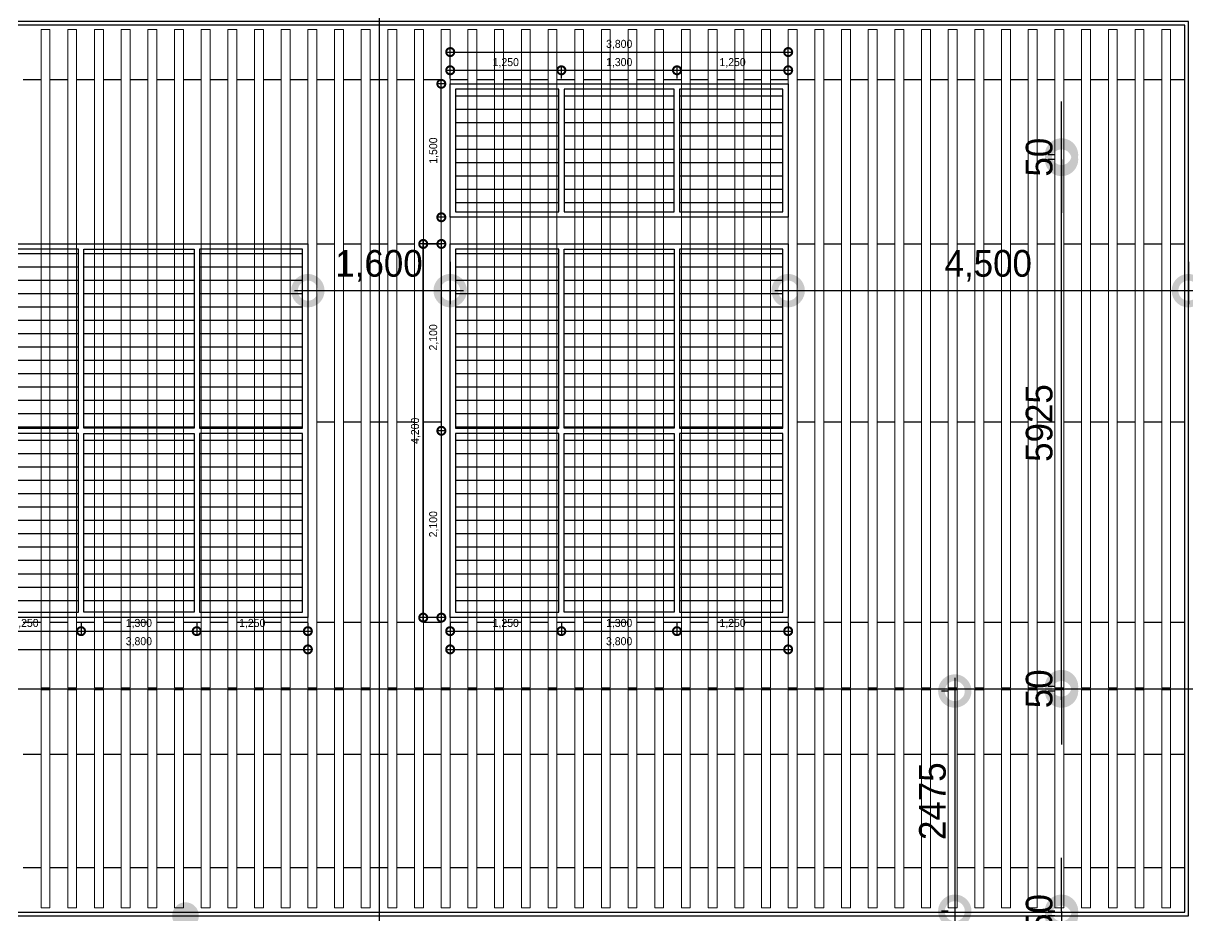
# Model space of a CAD drawing. Extents: x -430745 to 210250, y -41033 to 148500.
# Drawn here: x 98895 to 111988, y 43929 to 53959 of the extents above; entities that cross this region are included whole.
import ezdxf

# ---------------------------------------------------------------- set-up
doc = ezdxf.new("R2010")
doc.units = 0
doc.header["$LTSCALE"] = 250
doc.header["$MEASUREMENT"] = 0
doc.layers.get('0').update_dxf_attribs({"linetype": 'CONTINUOUS'})
doc.layers.get('Defpoints').update_dxf_attribs({"linetype": 'CONTINUOUS'})
for name, color, linetype in [('A-CEN', 1, 'CONTINUOUS'), ('A-DIM', 7, 'CONTINUOUS'), ('A-ELE-251', 251, 'CONTINUOUS'), ('A-ELE-252', 252, 'CONTINUOUS'), ('A-ELE-7', 7, 'CONTINUOUS'), ('A-ELE-8', 8, 'CONTINUOUS')]:
    doc.layers.add(name, color=color, linetype=linetype)
doc.layers.add('A-ELE-9', color=9, linetype='CONTINUOUS', lineweight=5)
doc.layers.add('NOPLOT', color=193, linetype='CONTINUOUS', plot=False)
doc.layers.add('NOPLOT-TEXT', color=41, linetype='CONTINUOUS', plot=False)
doc.styles.add('Gdim', font='')
doc.styles.get('Gdim').set_extended_font_data('Dotum')
doc.dimstyles.new('Gdim100', dxfattribs={"dimscale": 100, "dimtxt": 3, "dimasz": 6, "dimexe": 1.5, "dimexo": 2, "dimgap": 1, "dimtad": 1, "dimdec": 0, "dimzin": 0, "dimdsep": 46, "dimtxsty": 'Gdim', "dimblk": 'DOTSMALL', "dimcen": 1.5, "dimdle": 1.5, "dimclrd": 1, "dimclre": 1, "dimclrt": 256, "dimazin": 0, "dimtfac": 1, "dimtdec": 0, "dimtix": 1, "dimtmove": 2, "dimatfit": 3, "dimldrblk": 'DOTSMALL', "dimfxl": 1.5, "dimtolj": 1, "dimtzin": 0, "dimlwd": -1, "dimlwe": -1, "dimarcsym": 0})
doc.dimstyles.new('Gdim250', dxfattribs={"dimscale": 250, "dimtxt": 3, "dimasz": 6, "dimexe": 1.5, "dimexo": 2, "dimgap": 1, "dimtad": 1, "dimdec": 0, "dimzin": 0, "dimdsep": 46, "dimlunit": 6, "dimtxsty": 'Gdim', "dimblk": 'DOTSMALL', "dimblk1": 'DOTSMALL', "dimblk2": 'DOTSMALL', "dimsah": 1, "dimcen": 1.5, "dimdle": 1.5, "dimclrd": 1, "dimclre": 1, "dimclrt": 256, "dimazin": 0, "dimtfac": 1, "dimtdec": 0, "dimtix": 1, "dimtmove": 2, "dimatfit": 3, "dimldrblk": 'DOTSMALL', "dimfxl": 1.5, "dimtolj": 1, "dimtzin": 0, "dimlwd": -1, "dimlwe": -1, "dimarcsym": 1})

# ---------------------------------------------------------------- blocks, each defined once
blk = doc.blocks.new('A-CEN-NORTH1')
at = {"layer": 'A-CEN'}
for p, q in [((14568911.9, -182238.1), (14568911.9, -289571.4)), ((14490100, -263675.9, 0), (14592511.9, -263675.9, 0))]:
    blk.add_line(p, q, dxfattribs=at)
blk = doc.blocks.new('_DotSmall')
at = {"color": 0, "linetype": 'ByBlock', "const_width": 0.5}
blk.add_lwpolyline([(-0.0625, 0, 1), (0.0625, 0, 1)], format="xyb", close=True, dxfattribs=at)
blk = doc.blocks.new('*D320')
at = {"layer": 'Defpoints', "color": 0, "transparency": 16777216}
for p in [(102095, 51479), (103695, 51479, 0), (103695, 50954)]:
    blk.add_point(p, dxfattribs=at)
at = {"layer": 'NOPLOT', "color": 1, "transparency": 16777216}
for p, q in [((102095, 51279), (102095, 50804)), ((103695, 51279), (103695, 50804)), ((101945, 50954), (103845, 50954))]:
    blk.add_line(p, q, dxfattribs=at)
at = {"layer": 'NOPLOT', "color": 1, "transparency": 16777216, "xscale": 600, "yscale": 600, "zscale": 600, "rotation": 180}
blk.add_blockref('_DotSmall', (102095, 50954), dxfattribs=at)
at = {"layer": 'NOPLOT', "color": 1, "transparency": 16777216, "xscale": 600, "yscale": 600, "zscale": 600}
blk.add_blockref('_DotSmall', (103695, 50954), dxfattribs=at)
at = {"layer": 'NOPLOT', "transparency": 16777216, "insert": (102895, 51233), "char_height": 300, "attachment_point": 5, "style": 'Gdim'}
blk.add_mtext('\\A1;1,600', dxfattribs=at)
blk = doc.blocks.new('*D321')
at = {"layer": 'Defpoints', "color": 0, "transparency": 16777216}
for p in [(107495, 51479), (111995, 51479), (111995, 50954)]:
    blk.add_point(p, dxfattribs=at)
at = {"layer": 'NOPLOT', "color": 1, "transparency": 16777216}
for p, q in [((107495, 51279), (107495, 50804)), ((111995, 51279), (111995, 50804)), ((107345, 50954), (112145, 50954))]:
    blk.add_line(p, q, dxfattribs=at)
at = {"layer": 'NOPLOT', "color": 1, "transparency": 16777216, "xscale": 600, "yscale": 600, "zscale": 600, "rotation": 180}
blk.add_blockref('_DotSmall', (107495, 50954), dxfattribs=at)
at = {"layer": 'NOPLOT', "color": 1, "transparency": 16777216, "xscale": 600, "yscale": 600, "zscale": 600}
blk.add_blockref('_DotSmall', (111995, 50954), dxfattribs=at)
at = {"layer": 'NOPLOT', "transparency": 16777216, "insert": (109745, 51233), "char_height": 300, "attachment_point": 5, "style": 'Gdim'}
blk.add_mtext('\\A1;4,500', dxfattribs=at)
blk = doc.blocks.new('*D342')
at = {"layer": 'Defpoints', "color": 0, "transparency": 16777216}
for p in [(109495, 46454, 0), (109369, 43979), (109495, 43979, 0)]:
    blk.add_point(p, dxfattribs=at)
at = {"layer": 'NOPLOT', "color": 1, "transparency": 16777216}
for p, q in [((109369, 46604), (109369, 43829)), ((109295, 46454), (109219, 46454)), ((109295, 43979), (109219, 43979))]:
    blk.add_line(p, q, dxfattribs=at)
at = {"layer": 'NOPLOT', "color": 1, "transparency": 16777216, "xscale": 600, "yscale": 600, "zscale": 600}
for p, rotation in [((109369, 46454), 90), ((109369, 43979), 270)]:
    blk.add_blockref('_DotSmall', p, dxfattribs=dict(at, rotation=rotation))
at = {"layer": 'NOPLOT', "transparency": 16777216, "insert": (109119, 45216), "char_height": 300, "attachment_point": 5, "rotation": 90, "style": 'Gdim'}
blk.add_mtext('\\A1;2475', dxfattribs=at)
blk = doc.blocks.new('*D343')
at = {"layer": 'Defpoints', "color": 0, "transparency": 16777216}
for p in [(110569, 46504), (110695, 46504, 0), (110695, 46454, 0)]:
    blk.add_point(p, dxfattribs=at)
at = {"layer": 'NOPLOT', "color": 1, "transparency": 16777216}
for p, q in [((110569, 46504), (110569, 47104)), ((110495, 46504), (110419, 46504)), ((110569, 46454), (110569, 46504)), ((110495, 46454), (110419, 46454)), ((110569, 46454), (110569, 45854))]:
    blk.add_line(p, q, dxfattribs=at)
at = {"layer": 'NOPLOT', "color": 1, "transparency": 16777216, "xscale": 600, "yscale": 600, "zscale": 600}
for p, rotation in [((110569, 46504), 270), ((110569, 46454), 90)]:
    blk.add_blockref('_DotSmall', p, dxfattribs=dict(at, rotation=rotation))
at = {"layer": 'NOPLOT', "transparency": 16777216, "insert": (110319, 46479), "char_height": 300, "attachment_point": 5, "rotation": 90, "style": 'Gdim'}
blk.add_mtext('\\A1;50', dxfattribs=at)
blk = doc.blocks.new('*D344')
at = {"layer": 'Defpoints', "color": 0, "transparency": 16777216}
for p in [(110569, 52429), (110695, 52429), (110695, 46504)]:
    blk.add_point(p, dxfattribs=at)
at = {"layer": 'NOPLOT', "color": 1, "transparency": 16777216}
for p, q in [((110569, 46354), (110569, 52579)), ((110495, 52429), (110419, 52429)), ((110495, 46504), (110419, 46504))]:
    blk.add_line(p, q, dxfattribs=at)
at = {"layer": 'NOPLOT', "color": 1, "transparency": 16777216, "xscale": 600, "yscale": 600, "zscale": 600}
for p, rotation in [((110569, 52429), 90), ((110569, 46504), 270)]:
    blk.add_blockref('_DotSmall', p, dxfattribs=dict(at, rotation=rotation))
at = {"layer": 'NOPLOT', "transparency": 16777216, "insert": (110319, 49466), "char_height": 300, "attachment_point": 5, "rotation": 90, "style": 'Gdim'}
blk.add_mtext('\\A1;5925', dxfattribs=at)
blk = doc.blocks.new('*D345')
at = {"layer": 'Defpoints', "color": 0, "transparency": 16777216}
for p in [(110569, 52479), (110695, 52479), (110695, 52429), (72095, 37429), (79695, 37429), (79695, 36904)]:
    blk.add_point(p, dxfattribs=at)
at = {"layer": 'NOPLOT', "color": 1, "transparency": 16777216}
for p, q in [((110569, 52479), (110569, 53079)), ((110495, 52479), (110419, 52479)), ((110495, 52429), (110419, 52429)), ((110569, 52429), (110569, 52479)), ((110569, 52429), (110569, 51829)), ((72095, 37229), (72095, 36754)), ((79695, 37229), (79695, 36754)), ((71945, 36904), (79845, 36904))]:
    blk.add_line(p, q, dxfattribs=at)
at = {"layer": 'NOPLOT', "color": 1, "transparency": 16777216, "xscale": 600, "yscale": 600, "zscale": 600}
for p, rotation in [((110569, 52479), 270), ((110569, 52429), 90), ((72095, 36904), 180)]:
    blk.add_blockref('_DotSmall', p, dxfattribs=dict(at, rotation=rotation))
blk.add_blockref('_DotSmall', (79695, 36904), dxfattribs=at)
at = {"layer": 'NOPLOT', "transparency": 16777216, "insert": (110319, 52454), "char_height": 300, "attachment_point": 5, "rotation": 90, "style": 'Gdim'}
blk.add_mtext('\\A1;50', dxfattribs=at)
at = {"layer": 'NOPLOT', "transparency": 16777216, "insert": (75895, 37183), "char_height": 300, "attachment_point": 5, "style": 'Gdim'}
blk.add_mtext('\\A1;7,600', dxfattribs=at)
blk = doc.blocks.new('*D346')
at = {"layer": 'Defpoints', "color": 0, "transparency": 16777216}
for p in [(110569, 43929), (110695, 43979, 0), (110695, 43929)]:
    blk.add_point(p, dxfattribs=at)
at = {"layer": 'NOPLOT', "color": 1, "transparency": 16777216}
for p, q in [((110569, 43979), (110569, 44579)), ((110495, 43979), (110419, 43979)), ((110495, 43929), (110419, 43929)), ((110569, 43979), (110569, 43929)), ((110569, 43929), (110569, 43329))]:
    blk.add_line(p, q, dxfattribs=at)
at = {"layer": 'NOPLOT', "color": 1, "transparency": 16777216, "xscale": 600, "yscale": 600, "zscale": 600}
for p, rotation in [((110569, 43979), 270), ((110569, 43929), 90)]:
    blk.add_blockref('_DotSmall', p, dxfattribs=dict(at, rotation=rotation))
at = {"layer": 'NOPLOT', "transparency": 16777216, "insert": (110319, 43954), "char_height": 300, "attachment_point": 5, "rotation": 90, "style": 'Gdim'}
blk.add_mtext('\\A1;50', dxfattribs=at)
blk = doc.blocks.new('*D65')
at = {"layer": 'Defpoints', "color": 0, "transparency": 16777216}
for p in [(360, 3226), (-890, 3074), (360, 3074)]:
    blk.add_point(p, dxfattribs=at)
at = {"layer": 'NOPLOT', "color": 1, "transparency": 16777216}
for p, q in [((-935, 3226), (405, 3226)), ((-890, 3134), (-890, 3271)), ((360, 3134), (360, 3271))]:
    blk.add_line(p, q, dxfattribs=at)
at = {"layer": 'NOPLOT', "color": 1, "transparency": 16777216, "xscale": 180, "yscale": 180, "zscale": 180, "rotation": 180}
blk.add_blockref('_DotSmall', (-890, 3226), dxfattribs=at)
at = {"layer": 'NOPLOT', "color": 1, "transparency": 16777216, "xscale": 180, "yscale": 180, "zscale": 180}
blk.add_blockref('_DotSmall', (360, 3226), dxfattribs=at)
at = {"layer": 'NOPLOT', "transparency": 16777216, "insert": (-265, 3310), "char_height": 90, "attachment_point": 5, "style": 'Gdim'}
blk.add_mtext('\\A1;1,250', dxfattribs=at)
blk = doc.blocks.new('*D66')
at = {"layer": 'Defpoints', "color": 0, "transparency": 16777216}
for p in [(-990, 3074), (-890, 3074), (-890, 1574)]:
    blk.add_point(p, dxfattribs=at)
at = {"layer": 'NOPLOT', "color": 1, "transparency": 16777216}
for p, q in [((-950, 3074), (-1035, 3074)), ((-990, 1529), (-990, 3119)), ((-950, 1574), (-1035, 1574))]:
    blk.add_line(p, q, dxfattribs=at)
at = {"layer": 'NOPLOT', "color": 1, "transparency": 16777216, "xscale": 180, "yscale": 180, "zscale": 180}
for p, rotation in [((-990, 3074), 90), ((-990, 1574), 270)]:
    blk.add_blockref('_DotSmall', p, dxfattribs=dict(at, rotation=rotation))
at = {"layer": 'NOPLOT', "transparency": 16777216, "insert": (-1073, 2324), "char_height": 90, "attachment_point": 5, "rotation": 90, "style": 'Gdim'}
blk.add_mtext('\\A1;1,500', dxfattribs=at)
blk = doc.blocks.new('*D69')
at = {"layer": 'Defpoints', "color": 0, "transparency": 16777216}
for p in [(2910, 3431), (-890, 3074), (2910, 3074)]:
    blk.add_point(p, dxfattribs=at)
at = {"layer": 'NOPLOT', "color": 1, "transparency": 16777216}
for p, q in [((-935, 3431), (2955, 3431)), ((-890, 3134), (-890, 3476)), ((2910, 3134), (2910, 3476))]:
    blk.add_line(p, q, dxfattribs=at)
at = {"layer": 'NOPLOT', "color": 1, "transparency": 16777216, "xscale": 180, "yscale": 180, "zscale": 180, "rotation": 180}
blk.add_blockref('_DotSmall', (-890, 3431), dxfattribs=at)
at = {"layer": 'NOPLOT', "color": 1, "transparency": 16777216, "xscale": 180, "yscale": 180, "zscale": 180}
blk.add_blockref('_DotSmall', (2910, 3431), dxfattribs=at)
at = {"layer": 'NOPLOT', "transparency": 16777216, "insert": (1010, 3515), "char_height": 90, "attachment_point": 5, "style": 'Gdim'}
blk.add_mtext('\\A1;3,800', dxfattribs=at)
blk = doc.blocks.new('*D67')
at = {"layer": 'Defpoints', "color": 0, "transparency": 16777216}
for p in [(1660, 3226), (360, 3074), (1660, 3074)]:
    blk.add_point(p, dxfattribs=at)
at = {"layer": 'NOPLOT', "color": 1, "transparency": 16777216}
for p, q in [((315, 3226), (1705, 3226)), ((360, 3134), (360, 3271)), ((1660, 3134), (1660, 3271))]:
    blk.add_line(p, q, dxfattribs=at)
at = {"layer": 'NOPLOT', "color": 1, "transparency": 16777216, "xscale": 180, "yscale": 180, "zscale": 180, "rotation": 180}
blk.add_blockref('_DotSmall', (360, 3226), dxfattribs=at)
at = {"layer": 'NOPLOT', "color": 1, "transparency": 16777216, "xscale": 180, "yscale": 180, "zscale": 180}
blk.add_blockref('_DotSmall', (1660, 3226), dxfattribs=at)
at = {"layer": 'NOPLOT', "transparency": 16777216, "insert": (1010, 3310), "char_height": 90, "attachment_point": 5, "style": 'Gdim'}
blk.add_mtext('\\A1;1,300', dxfattribs=at)
blk = doc.blocks.new('*D68')
at = {"layer": 'Defpoints', "color": 0, "transparency": 16777216}
for p in [(2910, 3226), (1660, 3074), (2910, 3074)]:
    blk.add_point(p, dxfattribs=at)
at = {"layer": 'NOPLOT', "color": 1, "transparency": 16777216}
for p, q in [((1615, 3226), (2955, 3226)), ((1660, 3134), (1660, 3271)), ((2910, 3134), (2910, 3271))]:
    blk.add_line(p, q, dxfattribs=at)
at = {"layer": 'NOPLOT', "color": 1, "transparency": 16777216, "xscale": 180, "yscale": 180, "zscale": 180, "rotation": 180}
blk.add_blockref('_DotSmall', (1660, 3226), dxfattribs=at)
at = {"layer": 'NOPLOT', "color": 1, "transparency": 16777216, "xscale": 180, "yscale": 180, "zscale": 180}
blk.add_blockref('_DotSmall', (2910, 3226), dxfattribs=at)
at = {"layer": 'NOPLOT', "transparency": 16777216, "insert": (2285, 3310), "char_height": 90, "attachment_point": 5, "style": 'Gdim'}
blk.add_mtext('\\A1;1,250', dxfattribs=at)
blk = doc.blocks.new('*D70')
at = {"layer": 'Defpoints', "color": 0, "transparency": 16777216}
for p in [(60396, 49379), (60495, 49379), (60495, 47279)]:
    blk.add_point(p, dxfattribs=at)
at = {"layer": 'NOPLOT', "color": 1, "transparency": 16777216}
for p, q in [((60435, 49379), (60351, 49379)), ((60396, 47234), (60396, 49424)), ((60435, 47279), (60351, 47279))]:
    blk.add_line(p, q, dxfattribs=at)
at = {"layer": 'NOPLOT', "color": 1, "transparency": 16777216, "xscale": 180, "yscale": 180, "zscale": 180}
for p, rotation in [((60396, 49379), 90), ((60396, 47279), 270)]:
    blk.add_blockref('_DotSmall', p, dxfattribs=dict(at, rotation=rotation))
at = {"layer": 'NOPLOT', "transparency": 16777216, "insert": (60312, 48329), "char_height": 90, "attachment_point": 5, "rotation": 90, "style": 'Gdim'}
blk.add_mtext('\\A1;2,100', dxfattribs=at)
blk = doc.blocks.new('*D71')
at = {"layer": 'Defpoints', "color": 0, "transparency": 16777216}
for p in [(60495, 47279), (61745, 47279), (61745, 47127)]:
    blk.add_point(p, dxfattribs=at)
at = {"layer": 'NOPLOT', "color": 1, "transparency": 16777216}
for p, q in [((60495, 47219), (60495, 47082)), ((61745, 47219), (61745, 47082)), ((60450, 47127), (61790, 47127))]:
    blk.add_line(p, q, dxfattribs=at)
at = {"layer": 'NOPLOT', "color": 1, "transparency": 16777216, "xscale": 180, "yscale": 180, "zscale": 180, "rotation": 180}
blk.add_blockref('_DotSmall', (60495, 47127), dxfattribs=at)
at = {"layer": 'NOPLOT', "color": 1, "transparency": 16777216, "xscale": 180, "yscale": 180, "zscale": 180}
blk.add_blockref('_DotSmall', (61745, 47127), dxfattribs=at)
at = {"layer": 'NOPLOT', "transparency": 16777216, "insert": (61120, 47211), "char_height": 90, "attachment_point": 5, "style": 'Gdim'}
blk.add_mtext('\\A1;1,250', dxfattribs=at)
blk = doc.blocks.new('*D72')
at = {"layer": 'Defpoints', "color": 0, "transparency": 16777216}
for p in [(61745, 47279), (63045, 47279), (63045, 47127)]:
    blk.add_point(p, dxfattribs=at)
at = {"layer": 'NOPLOT', "color": 1, "transparency": 16777216}
for p, q in [((61745, 47219), (61745, 47082)), ((63045, 47219), (63045, 47082)), ((61700, 47127), (63090, 47127))]:
    blk.add_line(p, q, dxfattribs=at)
at = {"layer": 'NOPLOT', "color": 1, "transparency": 16777216, "xscale": 180, "yscale": 180, "zscale": 180, "rotation": 180}
blk.add_blockref('_DotSmall', (61745, 47127), dxfattribs=at)
at = {"layer": 'NOPLOT', "color": 1, "transparency": 16777216, "xscale": 180, "yscale": 180, "zscale": 180}
blk.add_blockref('_DotSmall', (63045, 47127), dxfattribs=at)
at = {"layer": 'NOPLOT', "transparency": 16777216, "insert": (62395, 47211), "char_height": 90, "attachment_point": 5, "style": 'Gdim'}
blk.add_mtext('\\A1;1,300', dxfattribs=at)
blk = doc.blocks.new('*D73')
at = {"layer": 'Defpoints', "color": 0, "transparency": 16777216}
for p in [(63045, 47279), (64295, 47279), (64295, 47127)]:
    blk.add_point(p, dxfattribs=at)
at = {"layer": 'NOPLOT', "color": 1, "transparency": 16777216}
for p, q in [((63045, 47219), (63045, 47082)), ((64295, 47219), (64295, 47082)), ((63000, 47127), (64340, 47127))]:
    blk.add_line(p, q, dxfattribs=at)
at = {"layer": 'NOPLOT', "color": 1, "transparency": 16777216, "xscale": 180, "yscale": 180, "zscale": 180, "rotation": 180}
blk.add_blockref('_DotSmall', (63045, 47127), dxfattribs=at)
at = {"layer": 'NOPLOT', "color": 1, "transparency": 16777216, "xscale": 180, "yscale": 180, "zscale": 180}
blk.add_blockref('_DotSmall', (64295, 47127), dxfattribs=at)
at = {"layer": 'NOPLOT', "transparency": 16777216, "insert": (63670, 47211), "char_height": 90, "attachment_point": 5, "style": 'Gdim'}
blk.add_mtext('\\A1;1,250', dxfattribs=at)
blk = doc.blocks.new('*D74')
at = {"layer": 'Defpoints', "color": 0, "transparency": 16777216}
for p in [(60495, 47279), (64295, 47279), (64295, 46922)]:
    blk.add_point(p, dxfattribs=at)
at = {"layer": 'NOPLOT', "color": 1, "transparency": 16777216}
for p, q in [((60495, 47219), (60495, 46877)), ((64295, 47219), (64295, 46877)), ((60450, 46922), (64340, 46922))]:
    blk.add_line(p, q, dxfattribs=at)
at = {"layer": 'NOPLOT', "color": 1, "transparency": 16777216, "xscale": 180, "yscale": 180, "zscale": 180, "rotation": 180}
blk.add_blockref('_DotSmall', (60495, 46922), dxfattribs=at)
at = {"layer": 'NOPLOT', "color": 1, "transparency": 16777216, "xscale": 180, "yscale": 180, "zscale": 180}
blk.add_blockref('_DotSmall', (64295, 46922), dxfattribs=at)
at = {"layer": 'NOPLOT', "transparency": 16777216, "insert": (62395, 47006), "char_height": 90, "attachment_point": 5, "style": 'Gdim'}
blk.add_mtext('\\A1;3,800', dxfattribs=at)
blk = doc.blocks.new('*D75')
at = {"layer": 'Defpoints', "color": 0, "transparency": 16777216}
for p in [(60396, 51479), (60495, 51479), (60495, 49379)]:
    blk.add_point(p, dxfattribs=at)
at = {"layer": 'NOPLOT', "color": 1, "transparency": 16777216}
for p, q in [((60435, 51479), (60351, 51479)), ((60396, 49334), (60396, 51524)), ((60435, 49379), (60351, 49379))]:
    blk.add_line(p, q, dxfattribs=at)
at = {"layer": 'NOPLOT', "color": 1, "transparency": 16777216, "xscale": 180, "yscale": 180, "zscale": 180}
for p, rotation in [((60396, 51479), 90), ((60396, 49379), 270)]:
    blk.add_blockref('_DotSmall', p, dxfattribs=dict(at, rotation=rotation))
at = {"layer": 'NOPLOT', "transparency": 16777216, "insert": (60312, 50429), "char_height": 90, "attachment_point": 5, "rotation": 90, "style": 'Gdim'}
blk.add_mtext('\\A1;2,100', dxfattribs=at)
blk = doc.blocks.new('*D76')
at = {"layer": 'Defpoints', "color": 0, "transparency": 16777216}
for p in [(60192, 51479), (60495, 51479), (60495, 47279)]:
    blk.add_point(p, dxfattribs=at)
at = {"layer": 'NOPLOT', "color": 1, "transparency": 16777216}
for p, q in [((60435, 51479), (60147, 51479)), ((60192, 47234), (60192, 51524)), ((60435, 47279), (60147, 47279))]:
    blk.add_line(p, q, dxfattribs=at)
at = {"layer": 'NOPLOT', "color": 1, "transparency": 16777216, "xscale": 180, "yscale": 180, "zscale": 180}
for p, rotation in [((60192, 51479), 90), ((60192, 47279), 270)]:
    blk.add_blockref('_DotSmall', p, dxfattribs=dict(at, rotation=rotation))
at = {"layer": 'NOPLOT', "transparency": 16777216, "insert": (60108, 49379), "char_height": 90, "attachment_point": 5, "rotation": 90, "style": 'Gdim'}
blk.add_mtext('\\A1;4,200', dxfattribs=at)
blk = doc.blocks.new('A$Ce37017e7')
for p, q in [((48360, -610), (48560, -610)), ((48660, -610), (48860, -610)), ((48960, -610), (49160, -610)), ((49260, -610), (49460, -610)), ((49560, -610), (49760, -610)), ((49860, -610), (50060, -610)), ((50160, -610), (50360, -610)), ((50460, -610), (50660, -610)), ((50760, -610), (50960, -610)), ((51060, -610), (51260, -610)), ((51360, -610), (51560, -610)), ((51660, -610), (51860, -610)), ((51960, -610), (52160, -610)), ((52260, -610), (52460, -610)), ((52560, -610), (52760, -610)), ((52860, -610), (53060, -610)), ((53160, -610), (53360, -610)), ((53460, -610), (53660, -610)), ((53760, -610), (53960, -610)), ((54060, -610), (54260, -610)), ((54360, -610), (54560, -610)), ((54660, -610), (54860, -610)), ((54960, -610), (55160, -610)), ((55260, -610), (55460, -610)), ((55560, -610), (55760, -610)), ((55860, -610), (56060, -610)), ((56160, -610), (56360, -610)), ((56460, -610), (56660, -610)), ((56760, -610), (56960, -610)), ((57060, -610), (57260, -610)), ((57360, -610), (57560, -610)), ((57660, -610), (57860, -610)), ((57960, -610), (58160, -610)), ((58260, -610), (58460, -610)), ((58560, -610), (58760, -610)), ((58860, -610), (59060, -610)), ((59160, -610), (59360, -610)), ((59460, -610), (59660, -610)), ((59760, -610), (59960, -610)), ((60060, -610), (60260, -610)), ((60360, -610), (60560, -610)), ((60660, -610), (60860, -610)), ((60960, -610), (61160, -610)), ((61260, -610), (61420, -610)), ((48360, -2460, 0), (48560, -2460, 0)), ((48660, -2460, 0), (48860, -2460, 0)), ((48960, -2460, 0), (49160, -2460, 0)), ((49260, -2460, 0), (49460, -2460, 0)), ((49560, -2460, 0), (49760, -2460, 0)), ((49860, -2460, 0), (50060, -2460, 0)), ((50160, -2460, 0), (50360, -2460, 0)), ((50460, -2460, 0), (50660, -2460, 0)), ((50760, -2460, 0), (50960, -2460, 0)), ((51060, -2460, 0), (51260, -2460, 0)), ((51360, -2460, 0), (51560, -2460, 0)), ((51660, -2460, 0), (51860, -2460, 0)), ((51960, -2460, 0), (52160, -2460, 0)), ((52260, -2460, 0), (52460, -2460, 0)), ((52560, -2460, 0), (52760, -2460, 0)), ((52860, -2460, 0), (53060, -2460, 0)), ((53160, -2460, 0), (53360, -2460, 0)), ((53460, -2460, 0), (53660, -2460, 0)), ((53760, -2460, 0), (53960, -2460, 0)), ((54060, -2460, 0), (54260, -2460, 0)), ((54360, -2460, 0), (54560, -2460, 0)), ((54660, -2460, 0), (54860, -2460, 0)), ((54960, -2460, 0), (55160, -2460, 0)), ((55260, -2460, 0), (55460, -2460, 0)), ((55560, -2460, 0), (55760, -2460, 0)), ((55860, -2460, 0), (56060, -2460, 0)), ((56160, -2460, 0), (56360, -2460, 0)), ((56460, -2460, 0), (56660, -2460, 0)), ((56760, -2460, 0), (56960, -2460, 0)), ((57060, -2460, 0), (57260, -2460, 0)), ((57360, -2460, 0), (57560, -2460, 0)), ((57660, -2460, 0), (57860, -2460, 0)), ((57960, -2460, 0), (58160, -2460, 0)), ((58260, -2460, 0), (58460, -2460, 0)), ((58560, -2460, 0), (58760, -2460, 0)), ((58860, -2460, 0), (59060, -2460, 0)), ((59160, -2460, 0), (59360, -2460, 0)), ((59460, -2460, 0), (59660, -2460, 0)), ((59760, -2460, 0), (59960, -2460, 0)), ((60060, -2460, 0), (60260, -2460, 0)), ((60360, -2460, 0), (60560, -2460, 0)), ((60660, -2460, 0), (60860, -2460, 0)), ((60960, -2460, 0), (61160, -2460, 0)), ((61260, -2460, 0), (61420, -2460, 0)), ((51660, -4460), (51860, -4460)), ((51960, -4460), (52160, -4460)), ((52260, -4460), (52460, -4460)), ((52560, -4460), (52760, -4460)), ((52860, -4460), (53060, -4460)), ((57060, -4460), (57260, -4460)), ((57360, -4460), (57560, -4460)), ((57660, -4460), (57860, -4460)), ((57960, -4460), (58160, -4460)), ((58260, -4460), (58460, -4460)), ((58560, -4460), (58760, -4460)), ((58860, -4460), (59060, -4460)), ((59160, -4460), (59360, -4460)), ((59460, -4460), (59660, -4460)), ((59760, -4460), (59960, -4460)), ((60060, -4460), (60260, -4460)), ((60360, -4460), (60560, -4460)), ((60660, -4460), (60860, -4460)), ((60960, -4460), (61160, -4460)), ((61260, -4460), (61420, -4460)), ((48360, -6710), (48560, -6710)), ((48660, -6710), (48860, -6710)), ((48960, -6710), (49160, -6710)), ((49260, -6710), (49460, -6710)), ((49560, -6710), (49760, -6710)), ((49860, -6710), (50060, -6710)), ((50160, -6710), (50360, -6710)), ((50460, -6710), (50660, -6710)), ((50760, -6710), (50960, -6710)), ((51060, -6710), (51260, -6710)), ((51360, -6710), (51560, -6710)), ((51660, -6710), (51860, -6710)), ((51960, -6710), (52160, -6710)), ((52260, -6710), (52460, -6710)), ((52560, -6710), (52760, -6710)), ((52860, -6710), (53060, -6710)), ((53160, -6710), (53360, -6710)), ((53460, -6710), (53660, -6710)), ((53760, -6710), (53960, -6710)), ((54060, -6710), (54260, -6710)), ((54360, -6710), (54560, -6710)), ((54660, -6710), (54860, -6710)), ((54960, -6710), (55160, -6710)), ((55260, -6710), (55460, -6710)), ((55560, -6710), (55760, -6710)), ((55860, -6710), (56060, -6710)), ((56160, -6710), (56360, -6710)), ((56460, -6710), (56660, -6710)), ((56760, -6710), (56960, -6710)), ((57060, -6710), (57260, -6710)), ((57360, -6710), (57560, -6710)), ((57660, -6710), (57860, -6710)), ((57960, -6710), (58160, -6710)), ((58260, -6710), (58460, -6710)), ((58560, -6710), (58760, -6710)), ((58860, -6710), (59060, -6710)), ((59160, -6710), (59360, -6710)), ((59460, -6710), (59660, -6710)), ((59760, -6710), (59960, -6710)), ((60060, -6710), (60260, -6710)), ((60360, -6710), (60560, -6710)), ((60660, -6710), (60860, -6710)), ((60960, -6710), (61160, -6710)), ((61260, -6710), (61420, -6710)), ((48360, -8195, 0), (48560, -8195, 0)), ((48660, -8195, 0), (48860, -8195, 0)), ((48960, -8195, 0), (49160, -8195, 0)), ((49260, -8195, 0), (49460, -8195, 0)), ((49560, -8195, 0), (49760, -8195, 0)), ((49860, -8195, 0), (50060, -8195, 0)), ((50160, -8195, 0), (50360, -8195, 0)), ((50460, -8195, 0), (50660, -8195, 0)), ((50760, -8195, 0), (50960, -8195, 0)), ((51060, -8195, 0), (51260, -8195, 0)), ((51360, -8195, 0), (51560, -8195, 0)), ((51660, -8195, 0), (51860, -8195, 0)), ((51960, -8195, 0), (52160, -8195, 0)), ((52260, -8195, 0), (52460, -8195, 0)), ((52560, -8195, 0), (52760, -8195, 0)), ((52860, -8195, 0), (53060, -8195, 0)), ((53160, -8195, 0), (53360, -8195, 0)), ((53460, -8195, 0), (53660, -8195, 0)), ((53760, -8195, 0), (53960, -8195, 0)), ((54060, -8195, 0), (54260, -8195, 0)), ((54360, -8195, 0), (54560, -8195, 0)), ((54660, -8195, 0), (54860, -8195, 0)), ((54960, -8195, 0), (55160, -8195, 0)), ((55260, -8195, 0), (55460, -8195, 0)), ((55560, -8195, 0), (55760, -8195, 0)), ((55860, -8195, 0), (56060, -8195, 0)), ((56160, -8195, 0), (56360, -8195, 0)), ((56460, -8195, 0), (56660, -8195, 0)), ((56760, -8195, 0), (56960, -8195, 0)), ((57060, -8195, 0), (57260, -8195, 0)), ((57360, -8195, 0), (57560, -8195, 0)), ((57660, -8195, 0), (57860, -8195, 0)), ((57960, -8195, 0), (58160, -8195, 0)), ((58260, -8195, 0), (58460, -8195, 0)), ((58560, -8195, 0), (58760, -8195, 0)), ((58860, -8195, 0), (59060, -8195, 0)), ((59160, -8195, 0), (59360, -8195, 0)), ((59460, -8195, 0), (59660, -8195, 0)), ((59760, -8195, 0), (59960, -8195, 0)), ((60060, -8195, 0), (60260, -8195, 0)), ((60360, -8195, 0), (60560, -8195, 0)), ((60660, -8195, 0), (60860, -8195, 0)), ((60960, -8195, 0), (61160, -8195, 0)), ((61260, -8195, 0), (61420, -8195, 0)), ((48360, -9470, 0), (48560, -9470, 0)), ((48660, -9470, 0), (48860, -9470, 0)), ((48960, -9470, 0), (49160, -9470, 0)), ((49260, -9470, 0), (49460, -9470, 0)), ((49560, -9470, 0), (49760, -9470, 0)), ((49860, -9470, 0), (50060, -9470, 0)), ((50160, -9470, 0), (50360, -9470, 0)), ((50460, -9470, 0), (50660, -9470, 0)), ((50760, -9470, 0), (50960, -9470, 0)), ((51060, -9470, 0), (51260, -9470, 0)), ((51360, -9470, 0), (51560, -9470, 0)), ((51660, -9470, 0), (51860, -9470, 0)), ((51960, -9470, 0), (52160, -9470, 0)), ((52260, -9470, 0), (52460, -9470, 0)), ((52560, -9470, 0), (52760, -9470, 0)), ((52860, -9470, 0), (53060, -9470, 0)), ((53160, -9470, 0), (53360, -9470, 0)), ((53460, -9470, 0), (53660, -9470, 0)), ((53760, -9470, 0), (53960, -9470, 0)), ((54060, -9470, 0), (54260, -9470, 0)), ((54360, -9470, 0), (54560, -9470, 0)), ((54660, -9470, 0), (54860, -9470, 0)), ((54960, -9470, 0), (55160, -9470, 0)), ((55260, -9470, 0), (55460, -9470, 0)), ((55560, -9470, 0), (55760, -9470, 0)), ((55860, -9470, 0), (56060, -9470, 0)), ((56160, -9470, 0), (56360, -9470, 0)), ((56460, -9470, 0), (56660, -9470, 0)), ((56760, -9470, 0), (56960, -9470, 0)), ((57060, -9470, 0), (57260, -9470, 0)), ((57360, -9470, 0), (57560, -9470, 0)), ((57660, -9470, 0), (57860, -9470, 0)), ((57960, -9470, 0), (58160, -9470, 0)), ((58260, -9470, 0), (58460, -9470, 0)), ((58560, -9470, 0), (58760, -9470, 0)), ((58860, -9470, 0), (59060, -9470, 0)), ((59160, -9470, 0), (59360, -9470, 0)), ((59460, -9470, 0), (59660, -9470, 0)), ((59760, -9470, 0), (59960, -9470, 0)), ((60060, -9470, 0), (60260, -9470, 0)), ((60360, -9470, 0), (60560, -9470, 0)), ((60660, -9470, 0), (60860, -9470, 0)), ((60960, -9470, 0), (61160, -9470, 0)), ((61260, -9470, 0), (61420, -9470, 0))]:
    blk.add_line(p, q)
blk = doc.blocks.new('A$C69c658d5')
at = {"layer": 'A-ELE-252'}
h = blk.add_hatch(dxfattribs=at)
h.set_pattern_fill('_USER', color=256, scale=150, pattern_type=0)
h.set_pattern_definition([(0, (-61385.51, -50204.66), (0, 150), [])])
h.paths.add_polyline_path([(329.7, 3014.3), (-830.3, 3014.3), (-830.3, 1634.3), (329.7, 1634.3)])
h.paths.add_polyline_path([(1629.7, 3014.3), (389.7, 3014.3), (389.7, 1634.3), (1629.7, 1634.3)])
h.paths.add_polyline_path([(2849.7, 3014.3), (1689.7, 3014.3), (1689.7, 1634.3), (2849.7, 1634.3)])
at = {"layer": 'A-ELE-251', "elevation": 0}
blk.add_lwpolyline([(2909.7, 1574.3), (-890.3, 1574.3), (-890.3, 3074.3), (2909.7, 3074.3)], close=True, dxfattribs=at)
at = {"layer": 'A-ELE-252', "elevation": 0}
for points in [[(-830.3, 1634.3), (329.7, 1634.3), (329.7, 3014.3), (-830.3, 3014.3)], [(389.7, 1634.3), (1629.7, 1634.3), (1629.7, 3014.3), (389.7, 3014.3)], [(1689.7, 1634.3), (2849.7, 1634.3), (2849.7, 3014.3), (1689.7, 3014.3)]]:
    blk.add_lwpolyline(points, close=True, dxfattribs=at)
at = {"layer": 'NOPLOT'}
for base, p1, p2, picture, middle in [((2909.7, 3431.3), (-890.3, 3074.3), (2909.7, 3074.3), '*D69', (1009.7, 3515)), ((359.7, 3226.2), (-890.3, 3074.3), (359.7, 3074.3), '*D65', (-265.3, 3309.9)), ((1659.7, 3226.2), (359.7, 3074.3), (1659.7, 3074.3), '*D67', (1009.7, 3309.9)), ((2909.7, 3226.2), (1659.7, 3074.3), (2909.7, 3074.3), '*D68', (2284.7, 3309.9))]:
    dim = blk.add_linear_dim(base=base, p1=p1, p2=p2, dimstyle='Gdim250', override={"dimscale": 30, "dimfxl": 2}, dxfattribs=at)
    dim.commit()
    dim.dimension.update_dxf_attribs({"geometry": picture, "text_midpoint": middle})
dim = blk.add_linear_dim(base=(-989.5, 3074.3), p1=(-890.3, 1574.3), p2=(-890.3, 3074.3), angle=90, dimstyle='Gdim250', override={"dimscale": 30, "dimfxl": 2}, dxfattribs=at)
dim.commit()
dim.dimension.update_dxf_attribs({"geometry": '*D66', "text_midpoint": (-1073.2, 2324.3)})
blk = doc.blocks.new('A$C7177dc75')
at = {"layer": 'A-ELE-252'}
h = blk.add_hatch(dxfattribs=at)
h.set_pattern_fill('_USER', color=256, scale=150, pattern_type=0)
h.set_pattern_definition([(0, (-60054.52, -46876.95), (0, 150), [])])
h.paths.add_polyline_path([(1660.7, 4542), (500.7, 4542), (500.7, 2532), (1660.7, 2532)])
h.paths.add_polyline_path([(1660.7, 2472), (500.7, 2472), (500.7, 462), (1660.7, 462)])
h.paths.add_polyline_path([(2960.7, 2472), (1720.7, 2472), (1720.7, 462), (2960.7, 462)])
h.paths.add_polyline_path([(2960.7, 4542), (1720.7, 4542), (1720.7, 2532), (2960.7, 2532)])
h.paths.add_polyline_path([(4180.7, 4542), (3020.7, 4542), (3020.7, 2532), (4180.7, 2532)])
h.paths.add_polyline_path([(4180.7, 2472), (3020.7, 2472), (3020.7, 462), (4180.7, 462)])
at = {"layer": 'A-ELE-251', "elevation": 0}
blk.add_lwpolyline([(440.7, 4602), (4240.7, 4602), (4240.7, 402), (440.7, 402)], close=True, dxfattribs=at)
at = {"layer": 'A-ELE-252', "elevation": 0}
for points in [[(500.7, 2532), (1660.7, 2532), (1660.7, 4542), (500.7, 4542)], [(1720.7, 4542), (2960.7, 4542), (2960.7, 2532), (1720.7, 2532)], [(3020.7, 2532), (4180.7, 2532), (4180.7, 4542), (3020.7, 4542)], [(500.7, 462), (1660.7, 462), (1660.7, 2472), (500.7, 2472)], [(1720.7, 2472), (2960.7, 2472), (2960.7, 462), (1720.7, 462)], [(3020.7, 462), (4180.7, 462), (4180.7, 2472), (3020.7, 2472)]]:
    blk.add_lwpolyline(points, close=True, dxfattribs=at)
at = {"layer": 'NOPLOT'}
for base, p1, p2, picture, middle in [((137.5, 4602), (440.7, 402), (440.7, 4602), '*D76', (53.7, 2502)), ((341.5, 4602), (440.7, 2502), (440.7, 4602), '*D75', (257.8, 3552)), ((341.5, 2502), (440.7, 402), (440.7, 2502), '*D70', (257.8, 1452))]:
    dim = blk.add_linear_dim(base=base, p1=p1, p2=p2, angle=90, dimstyle='Gdim250', override={"dimscale": 30, "dimfxl": 2}, dxfattribs=at)
    dim.commit()
    dim.dimension.update_dxf_attribs({"geometry": picture, "text_midpoint": middle, "insert": (-60054.5, -46876.9)})
for base, p1, p2, picture, middle in [((1690.7, 250), (440.7, 402), (1690.7, 402), '*D71', (1065.7, 333.8)), ((4240.7, 45), (440.7, 402), (4240.7, 402), '*D74', (2340.7, 128.7)), ((2990.7, 250), (1690.7, 402), (2990.7, 402), '*D72', (2340.7, 333.8)), ((4240.7, 250), (2990.7, 402), (4240.7, 402), '*D73', (3615.7, 333.8))]:
    dim = blk.add_linear_dim(base=base, p1=p1, p2=p2, dimstyle='Gdim250', override={"dimscale": 30, "dimfxl": 2}, dxfattribs=at)
    dim.commit()
    dim.dimension.update_dxf_attribs({"geometry": picture, "text_midpoint": middle, "insert": (-60054.5, -46876.9)})

msp = doc.modelspace()

# ---------------------------------------------------------------- linework, layer by layer
at = {"layer": 'A-ELE-7', "elevation": 0}
for points in [[(111995.3, 53978.9), (50495.3, 53978.9), (50495.3, 43928.9), (111995.3, 43928.9)], [(111955.3, 53938.9), (50535.3, 53938.9), (50535.3, 43968.9), (111955.3, 43968.9)]]:
    msp.add_lwpolyline(points, close=True, dxfattribs=at)
at = {"layer": 'A-ELE-9', "elevation": 0}
for points in [[(99095.3, 53888.9), (99195.3, 53888.9), (99195.3, 46488.9), (99095.3, 46488.9)], [(99395.3, 53888.9), (99495.3, 53888.9), (99495.3, 46488.9), (99395.3, 46488.9)], [(99695.3, 53888.9), (99795.3, 53888.9), (99795.3, 46488.9), (99695.3, 46488.9)], [(99995.3, 53888.9), (100095.3, 53888.9), (100095.3, 46488.9), (99995.3, 46488.9)], [(100295.3, 53888.9), (100395.3, 53888.9), (100395.3, 46488.9), (100295.3, 46488.9)], [(100595.3, 53888.9), (100695.3, 53888.9), (100695.3, 46488.9), (100595.3, 46488.9)], [(100895.3, 53888.9), (100995.3, 53888.9), (100995.3, 46488.9), (100895.3, 46488.9)], [(101195.3, 53888.9), (101295.3, 53888.9), (101295.3, 46488.9), (101195.3, 46488.9)], [(101495.3, 53888.9), (101595.3, 53888.9), (101595.3, 46488.9), (101495.3, 46488.9)], [(101795.3, 53888.9), (101895.3, 53888.9), (101895.3, 46488.9), (101795.3, 46488.9)], [(102095.3, 53888.9), (102195.3, 53888.9), (102195.3, 46488.9), (102095.3, 46488.9)], [(102395.3, 53888.9), (102495.3, 53888.9), (102495.3, 46488.9), (102395.3, 46488.9)], [(102695.3, 53888.9), (102795.3, 53888.9), (102795.3, 46488.9), (102695.3, 46488.9)], [(102995.3, 53888.9), (103095.3, 53888.9), (103095.3, 46488.9), (102995.3, 46488.9)], [(103295.3, 53888.9), (103395.3, 53888.9), (103395.3, 46488.9), (103295.3, 46488.9)], [(103595.3, 53888.9), (103695.3, 53888.9), (103695.3, 46488.9), (103595.3, 46488.9)], [(103895.3, 53888.9), (103995.3, 53888.9), (103995.3, 46488.9), (103895.3, 46488.9)], [(104195.3, 53888.9), (104295.3, 53888.9), (104295.3, 46488.9), (104195.3, 46488.9)], [(104495.3, 53888.9), (104595.3, 53888.9), (104595.3, 46488.9), (104495.3, 46488.9)], [(104795.3, 53888.9), (104895.3, 53888.9), (104895.3, 46488.9), (104795.3, 46488.9)], [(105095.3, 53888.9), (105195.3, 53888.9), (105195.3, 46488.9), (105095.3, 46488.9)], [(105395.3, 53888.9), (105495.3, 53888.9), (105495.3, 46488.9), (105395.3, 46488.9)], [(105695.3, 53888.9), (105795.3, 53888.9), (105795.3, 46488.9), (105695.3, 46488.9)], [(105995.3, 53888.9), (106095.3, 53888.9), (106095.3, 46488.9), (105995.3, 46488.9)], [(106295.3, 53888.9), (106395.3, 53888.9), (106395.3, 46488.9), (106295.3, 46488.9)], [(106595.3, 53888.9), (106695.3, 53888.9), (106695.3, 46488.9), (106595.3, 46488.9)], [(106895.3, 53888.9), (106995.3, 53888.9), (106995.3, 46488.9), (106895.3, 46488.9)], [(107195.3, 53888.9), (107295.3, 53888.9), (107295.3, 46488.9), (107195.3, 46488.9)], [(107495.3, 53888.9), (107595.3, 53888.9), (107595.3, 46488.9), (107495.3, 46488.9)], [(107795.3, 53888.9), (107895.3, 53888.9), (107895.3, 46488.9), (107795.3, 46488.9)], [(108095.3, 53888.9), (108195.3, 53888.9), (108195.3, 46488.9), (108095.3, 46488.9)], [(108395.3, 53888.9), (108495.3, 53888.9), (108495.3, 46488.9), (108395.3, 46488.9)], [(108695.3, 53888.9), (108795.3, 53888.9), (108795.3, 46488.9), (108695.3, 46488.9)], [(108995.3, 53888.9), (109095.3, 53888.9), (109095.3, 46488.9), (108995.3, 46488.9)], [(109295.3, 53888.9), (109395.3, 53888.9), (109395.3, 46488.9), (109295.3, 46488.9)], [(109595.3, 53888.9), (109695.3, 53888.9), (109695.3, 46488.9), (109595.3, 46488.9)], [(109895.3, 53888.9), (109995.3, 53888.9), (109995.3, 46488.9), (109895.3, 46488.9)], [(110195.3, 53888.9), (110295.3, 53888.9), (110295.3, 46488.9), (110195.3, 46488.9)], [(110495.3, 53888.9), (110595.3, 53888.9), (110595.3, 46488.9), (110495.3, 46488.9)], [(110795.3, 53888.9), (110895.3, 53888.9), (110895.3, 46488.9), (110795.3, 46488.9)], [(111095.3, 53888.9), (111195.3, 53888.9), (111195.3, 46488.9), (111095.3, 46488.9)], [(111395.3, 53888.9), (111495.3, 53888.9), (111495.3, 46488.9), (111395.3, 46488.9)], [(111695.3, 53888.9), (111795.3, 53888.9), (111795.3, 46488.9), (111695.3, 46488.9)], [(99095.3, 46468.9), (99195.3, 46468.9), (99195.3, 44018.9), (99095.3, 44018.9)], [(99395.3, 46468.9), (99495.3, 46468.9), (99495.3, 44018.9), (99395.3, 44018.9)], [(99695.3, 46468.9), (99795.3, 46468.9), (99795.3, 44018.9), (99695.3, 44018.9)], [(99995.3, 46468.9), (100095.3, 46468.9), (100095.3, 44018.9), (99995.3, 44018.9)], [(100295.3, 46468.9), (100395.3, 46468.9), (100395.3, 44018.9), (100295.3, 44018.9)], [(100595.3, 46468.9), (100695.3, 46468.9), (100695.3, 44018.9), (100595.3, 44018.9)], [(100895.3, 46468.9), (100995.3, 46468.9), (100995.3, 44018.9), (100895.3, 44018.9)], [(101195.3, 46468.9), (101295.3, 46468.9), (101295.3, 44018.9), (101195.3, 44018.9)], [(101495.3, 46468.9), (101595.3, 46468.9), (101595.3, 44018.9), (101495.3, 44018.9)], [(101795.3, 46468.9), (101895.3, 46468.9), (101895.3, 44018.9), (101795.3, 44018.9)], [(102095.3, 46468.9), (102195.3, 46468.9), (102195.3, 44018.9), (102095.3, 44018.9)], [(102395.3, 46468.9), (102495.3, 46468.9), (102495.3, 44018.9), (102395.3, 44018.9)], [(102695.3, 46468.9), (102795.3, 46468.9), (102795.3, 44018.9), (102695.3, 44018.9)], [(102995.3, 46468.9), (103095.3, 46468.9), (103095.3, 44018.9), (102995.3, 44018.9)], [(103295.3, 46468.9), (103395.3, 46468.9), (103395.3, 44018.9), (103295.3, 44018.9)], [(103595.3, 46468.9), (103695.3, 46468.9), (103695.3, 44018.9), (103595.3, 44018.9)], [(103895.3, 46468.9), (103995.3, 46468.9), (103995.3, 44018.9), (103895.3, 44018.9)], [(104195.3, 46468.9), (104295.3, 46468.9), (104295.3, 44018.9), (104195.3, 44018.9)], [(104495.3, 46468.9), (104595.3, 46468.9), (104595.3, 44018.9), (104495.3, 44018.9)], [(104795.3, 46468.9), (104895.3, 46468.9), (104895.3, 44018.9), (104795.3, 44018.9)], [(105095.3, 46468.9), (105195.3, 46468.9), (105195.3, 44018.9), (105095.3, 44018.9)], [(105395.3, 46468.9), (105495.3, 46468.9), (105495.3, 44018.9), (105395.3, 44018.9)], [(105695.3, 46468.9), (105795.3, 46468.9), (105795.3, 44018.9), (105695.3, 44018.9)], [(105995.3, 46468.9), (106095.3, 46468.9), (106095.3, 44018.9), (105995.3, 44018.9)], [(106295.3, 46468.9), (106395.3, 46468.9), (106395.3, 44018.9), (106295.3, 44018.9)], [(106595.3, 46468.9), (106695.3, 46468.9), (106695.3, 44018.9), (106595.3, 44018.9)], [(106895.3, 46468.9), (106995.3, 46468.9), (106995.3, 44018.9), (106895.3, 44018.9)], [(107195.3, 46468.9), (107295.3, 46468.9), (107295.3, 44018.9), (107195.3, 44018.9)], [(107495.3, 46468.9), (107595.3, 46468.9), (107595.3, 44018.9), (107495.3, 44018.9)], [(107795.3, 46468.9), (107895.3, 46468.9), (107895.3, 44018.9), (107795.3, 44018.9)], [(108095.3, 46468.9), (108195.3, 46468.9), (108195.3, 44018.9), (108095.3, 44018.9)], [(108395.3, 46468.9), (108495.3, 46468.9), (108495.3, 44018.9), (108395.3, 44018.9)], [(108695.3, 46468.9), (108795.3, 46468.9), (108795.3, 44018.9), (108695.3, 44018.9)], [(108995.3, 46468.9), (109095.3, 46468.9), (109095.3, 44018.9), (108995.3, 44018.9)], [(109295.3, 46468.9), (109395.3, 46468.9), (109395.3, 44018.9), (109295.3, 44018.9)], [(109595.3, 46468.9), (109695.3, 46468.9), (109695.3, 44018.9), (109595.3, 44018.9)], [(109895.3, 46468.9), (109995.3, 46468.9), (109995.3, 44018.9), (109895.3, 44018.9)], [(110195.3, 46468.9), (110295.3, 46468.9), (110295.3, 44018.9), (110195.3, 44018.9)], [(110495.3, 46468.9), (110595.3, 46468.9), (110595.3, 44018.9), (110495.3, 44018.9)], [(110495.3, 46468.9), (110595.3, 46468.9), (110595.3, 44018.9), (110495.3, 44018.9)], [(110795.3, 46468.9), (110895.3, 46468.9), (110895.3, 44018.9), (110795.3, 44018.9)], [(111095.3, 46468.9), (111195.3, 46468.9), (111195.3, 44018.9), (111095.3, 44018.9)], [(111395.3, 46468.9), (111495.3, 46468.9), (111495.3, 44018.9), (111395.3, 44018.9)], [(111695.3, 46468.9), (111795.3, 46468.9), (111795.3, 44018.9), (111695.3, 44018.9)]]:
    msp.add_lwpolyline(points, close=True, dxfattribs=at)
at = {"layer": 'NOPLOT-TEXT', "linetype": 'Continuous', "const_width": 149.5, "elevation": 0}
msp.add_lwpolyline([(100643.9, 43928.9, -1), (100794.4, 43928.9, -1)], format="xyb", close=True, dxfattribs=at)

# ---------------------------------------------------------------- block references
at = {"layer": 'A-DIM'}
msp.add_blockref('A-CEN-NORTH1', (-14466016.6, 310154.8), dxfattribs=at)
at = {"layer": 'A-ELE-252'}
for name, p in [('A$C69c658d5', (104585.5, 50204.6)), ('A$C7177dc75', (97854.5, 46876.9)), ('A$C7177dc75', (103254.5, 46876.9))]:
    msp.add_blockref(name, p, dxfattribs=at)
at = {"layer": 'A-ELE-8'}
msp.add_blockref('A$Ce37017e7', (50535.3, 53938.9), dxfattribs=at)

# ---------------------------------------------------------------- dimensions: what is measured, and where the dimension line sits
at = {"layer": 'NOPLOT'}
for base, p1, p2, picture, middle in [((110568.7, 52478.9), (110695.3, 52428.9), (110695.3, 52478.9), '*D345', (110318.5, 52453.9)), ((110568.7, 52428.9), (110695.3, 46503.9), (110695.3, 52428.9), '*D344', (110318.5, 49466.4)), ((110568.7, 46503.9), (110695.3, 46453.9, 0), (110695.3, 46503.9, 0), '*D343', (110318.5, 46478.9)), ((109368.7, 43978.9), (109495.3, 46453.9, 0), (109495.3, 43978.9, 0), '*D342', (109118.5, 45216.4)), ((110568.7, 43928.9), (110695.3, 43978.9, 0), (110695.3, 43928.9), '*D346', (110318.5, 43953.9))]:
    dim = msp.add_linear_dim(base=base, p1=p1, p2=p2, angle=90, dimstyle='Gdim100', dxfattribs=at)
    dim.commit()
    dim.dimension.update_dxf_attribs({"geometry": picture, "text_midpoint": middle})
for base, p1, p2, picture, middle in [((103695.3, 50953.9), (102095.3, 51478.9), (103695.3, 51478.9, 0), '*D320', (102895.3, 51233)), ((111995.3, 50953.9), (107495.3, 51478.9), (111995.3, 51478.9), '*D321', (109745.3, 51233))]:
    dim = msp.add_linear_dim(base=base, p1=p1, p2=p2, dimstyle='Gdim250', override={"dimscale": 100, "dimfxl": 2}, dxfattribs=at)
    dim.commit()
    dim.dimension.update_dxf_attribs({"geometry": picture, "text_midpoint": middle})

doc.saveas('drawing.dxf')
